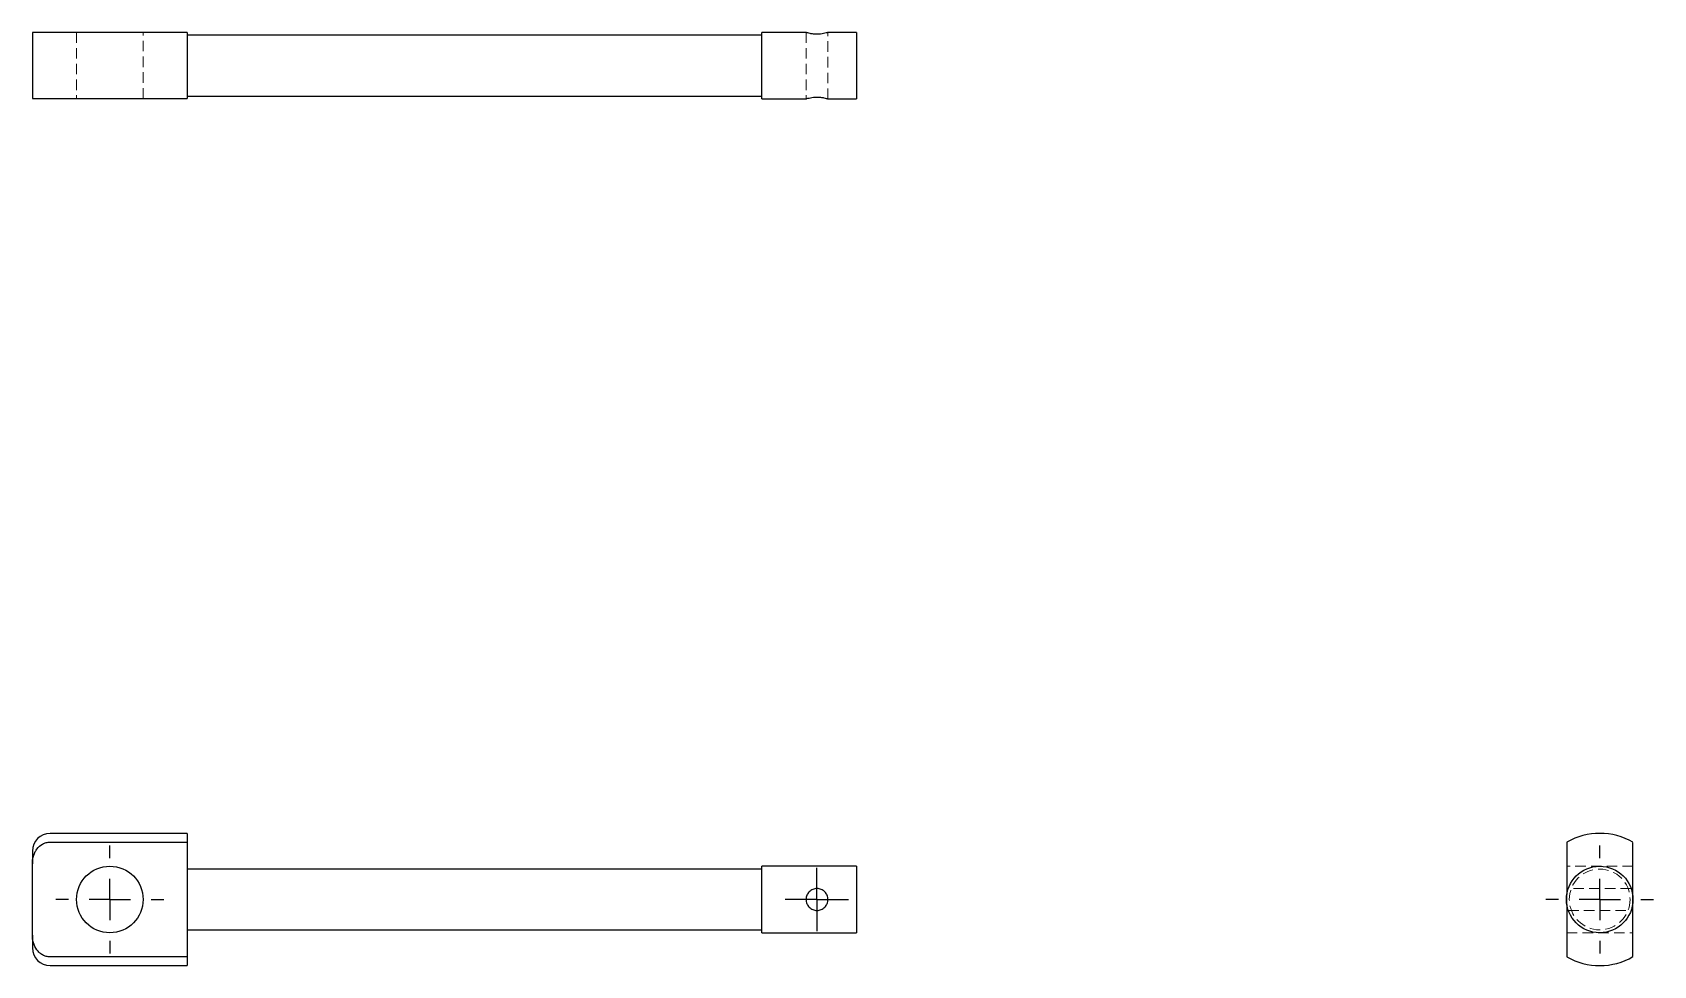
# Model space of a CAD drawing. Header units: millimetres. Extents: x 33 to 230, y 49 to 162.
import ezdxf

# ---------------------------------------------------------------- set-up
doc = ezdxf.new("R2010")
doc.units = ezdxf.units.MM
doc.linetypes.add('HIDDEN', pattern=[1.905, 1.27, -0.635])
doc.layers.add('10', color=7, linetype='Continuous')

# ---------------------------------------------------------------- blocks, each defined once
blk = doc.blocks.new('SW_CENTERMARKSYMBOL_0')
at = {"layer": '10', "color": 0}
for p, q in [((0, 2.5), (0, 3.83)), ((0, 0), (0, 2.5)), ((-2.5, 0), (-3.83, 0)), ((0, 0), (-2.5, 0)), ((0, 0), (0, -2.5)), ((0, 0), (2.5, 0)), ((2.5, 0), (3.83, 0)), ((0, -2.5), (0, -3.83))]:
    blk.add_line(p, q, dxfattribs=at)
blk = doc.blocks.new('SW_CENTERMARKSYMBOL_1')
at = {"layer": '10', "color": 0}
for p, q in [((0, 5), (0, 6.53)), ((0, 0), (0, 2.5)), ((-5, 0), (-6.53, 0)), ((0, 0), (-2.5, 0)), ((0, 0), (0, -2.5)), ((0, 0), (2.5, 0)), ((5, 0), (6.53, 0)), ((0, -5), (0, -6.53))]:
    blk.add_line(p, q, dxfattribs=at)
blk = doc.blocks.new('SW_CENTERMARKSYMBOL_2')
at = {"layer": '10', "color": 0}
for p, q in [((0, 5), (0, 6.53)), ((0, 0), (0, 2.5)), ((-5, 0), (-6.53, 0)), ((0, 0), (-2.5, 0)), ((0, 0), (0, -2.5)), ((0, 0), (2.5, 0)), ((5, 0), (6.53, 0)), ((0, -5), (0, -6.53))]:
    blk.add_line(p, q, dxfattribs=at)

msp = doc.modelspace()

# ---------------------------------------------------------------- linework, layer by layer
at = {"color": 7, "linetype": 'Continuous', "lineweight": 25}
for p, q in [((33.18, 162.03), (33.18, 154.02)), ((51.94, 162.03), (35.32, 162.03)), ((51.94, 162.03), (51.94, 154.02)), ((121.52, 161.68), (51.94, 161.68)), ((126.89, 162.03), (121.52, 162.03)), ((121.52, 158), (121.52, 162.03)), ((133, 162.03), (129.52, 162.03)), ((133, 162.03), (133, 158)), ((121.52, 153.97), (121.52, 158)), ((133, 158), (133, 153.97)), ((35.32, 154.02), (51.94, 154.02)), ((51.94, 154.32), (121.52, 154.32)), ((121.52, 153.97), (126.89, 153.97)), ((129.52, 153.97), (133, 153.97)), ((51.94, 65.01), (35.32, 65.01)), ((51.94, 65.01), (51.94, 63.95)), ((33.18, 62.87), (33.18, 61.31)), ((35.32, 63.95), (51.94, 63.95)), ((51.94, 63.95), (51.94, 50.05)), ((219.02, 63.95), (219.02, 57.59)), ((227.03, 50.08), (227.03, 63.92)), ((33.18, 52.69), (33.18, 61.31)), ((133, 61.03), (121.52, 61.03)), ((121.52, 52.97), (121.52, 61.03)), ((133, 61.03), (133, 52.97)), ((121.52, 60.68), (51.94, 60.68)), ((219.02, 56.41), (219.02, 50.05)), ((51.94, 53.32), (121.52, 53.32)), ((33.18, 52.69), (33.18, 51.13)), ((121.52, 52.97), (133, 52.97)), ((51.94, 50.05), (35.32, 50.05)), ((51.94, 50.05), (51.94, 48.99)), ((35.32, 48.99), (51.94, 48.99))]:
    msp.add_line(p, q, dxfattribs=at)
at = {"color": 7, "linetype": 'HIDDEN', "lineweight": 18}
for p, q in [((38.54, 162.03), (38.54, 154.02)), ((46.59, 154.02), (46.59, 162.03)), ((126.88, 162.03), (126.88, 153.97)), ((128.09, 161.81), (128.31, 161.81)), ((129.53, 153.97), (129.53, 162.03)), ((128.32, 154.19), (128.1, 154.19)), ((51.94, 63.92), (35.32, 63.92)), ((227.03, 61.03), (219.02, 61.03)), ((219.02, 57.59), (219.02, 56.41)), ((226.8, 58.33), (219.2, 58.33)), ((219.19, 55.67), (226.81, 55.67)), ((219.02, 52.97), (227.03, 52.97)), ((35.32, 50.08), (51.94, 50.08))]:
    msp.add_line(p, q, dxfattribs=at)
at = {"color": 7, "linetype": 'Continuous', "lineweight": 25}
for centre in [(42.56, 57), (223, 57)]:
    msp.add_circle(centre, 4.03, dxfattribs=at)
at = {"color": 7, "linetype": 'HIDDEN', "lineweight": 18}
msp.add_circle((223, 57), 3.68, dxfattribs=at)
at = {"color": 7, "linetype": 'Continuous', "lineweight": 25}
for centre, radius, start, end in [((35.32, 62.87), 2.14, 90, 180), ((223, 57), 8.01, 59.8229, 119.8233), ((35.32, 51.13), 2.14, 180, 270), ((223, 57), 8.01, 240.1767, 300.1771)]:
    msp.add_arc(centre, radius, start, end, dxfattribs=at)
for points, knots in [([(35.32, 162.03), (35.16, 162.03), (35.01, 162.03), (34.7, 162.03), (34.55, 162.03), (34.28, 162.03), (34.15, 162.03), (33.91, 162.03), (33.8, 162.03), (33.52, 162.03), (33.39, 162.03), (33.22, 162.03), (33.18, 162.03), (33.18, 162.03)], [0, 0, 0, 0, 0.125, 0.125, 0.25, 0.25, 0.375, 0.375, 0.5, 0.5, 0.75, 0.75, 1, 1, 1, 1]), ([(128.2, 161.8), (128.06, 161.8), (127.76, 161.82), (127.37, 161.89), (127.07, 161.96), (126.9, 162.02), (126.89, 162.02), (126.89, 162.02)], [0, 0, 0, 0, 0.20729, 0.426063, 0.636895, 0.840261, 1, 1, 1, 1]), ([(129.52, 162.02), (129.51, 162.02), (129.51, 162.02), (129.33, 161.96), (129.03, 161.88), (128.64, 161.81), (128.35, 161.8), (128.2, 161.8)], [0, 0, 0, 0, 0.153989, 0.373023, 0.586722, 0.79322, 1, 1, 1, 1]), ([(33.18, 154.02), (33.18, 154.02), (33.22, 154.02), (33.35, 154.02), (33.41, 154.02), (33.54, 154.02), (33.62, 154.02), (33.9, 154.02), (34.14, 154.02), (34.55, 154.02), (34.7, 154.02), (35.01, 154.02), (35.17, 154.02), (35.32, 154.02)], [0, 0, 0, 0, 0.25, 0.25, 0.375, 0.375, 0.5, 0.5, 0.75, 0.75, 0.875, 0.875, 1, 1, 1, 1]), ([(126.89, 153.98), (126.89, 153.98), (126.9, 153.98), (127.08, 154.04), (127.38, 154.12), (127.77, 154.19), (128.06, 154.19), (128.2, 154.2)], [0, 0, 0, 0, 0.153989, 0.373023, 0.586722, 0.79322, 1, 1, 1, 1]), ([(128.2, 154.2), (128.35, 154.19), (128.65, 154.18), (129.04, 154.11), (129.33, 154.04), (129.51, 153.98), (129.52, 153.98), (129.52, 153.98)], [0, 0, 0, 0, 0.20729, 0.426063, 0.636895, 0.840261, 1, 1, 1, 1]), ([(33.18, 61.31), (33.18, 61.62), (33.22, 61.94), (33.35, 62.39), (33.41, 62.54), (33.54, 62.83), (33.62, 62.96), (33.9, 63.35), (34.14, 63.56), (34.55, 63.79), (34.7, 63.85), (35.01, 63.93), (35.17, 63.95), (35.32, 63.95)], [0, 0, 0, 0, 0.25, 0.25, 0.375, 0.375, 0.5, 0.5, 0.75, 0.75, 0.875, 0.875, 1, 1, 1, 1]), ([(128.2, 58.33), (128.29, 58.33), (128.38, 58.32), (128.55, 58.28), (128.63, 58.26), (128.79, 58.19), (128.87, 58.15), (129.01, 58.06), (129.08, 58), (129.26, 57.82), (129.36, 57.67), (129.5, 57.35), (129.53, 57.17), (129.53, 56.91), (129.52, 56.82), (129.49, 56.65), (129.46, 56.57), (129.36, 56.33), (129.26, 56.18), (129.08, 56), (129.01, 55.95), (128.87, 55.85), (128.79, 55.81), (128.55, 55.71), (128.38, 55.67), (128.03, 55.67), (127.85, 55.71), (127.61, 55.81), (127.54, 55.85), (127.39, 55.95), (127.33, 56), (127.14, 56.18), (127.05, 56.33), (126.94, 56.57), (126.92, 56.65), (126.89, 56.82), (126.88, 56.91), (126.88, 57.18), (126.91, 57.35), (127.05, 57.67), (127.14, 57.82), (127.39, 58.06), (127.53, 58.16), (127.77, 58.26), (127.86, 58.28), (128.03, 58.32), (128.12, 58.33), (128.2, 58.33)], [0, 0, 0, 0, 0.03125, 0.03125, 0.0625, 0.0625, 0.09375, 0.09375, 0.125, 0.125, 0.1875, 0.1875, 0.25, 0.25, 0.28125, 0.28125, 0.3125, 0.3125, 0.375, 0.375, 0.40625, 0.40625, 0.4375, 0.4375, 0.5, 0.5, 0.5625, 0.5625, 0.59375, 0.59375, 0.625, 0.625, 0.6875, 0.6875, 0.71875, 0.71875, 0.75, 0.75, 0.8125, 0.8125, 0.875, 0.875, 0.9375, 0.9375, 0.96875, 0.96875, 1, 1, 1, 1]), ([(35.32, 50.05), (35.17, 50.05), (35.01, 50.07), (34.7, 50.15), (34.56, 50.21), (34.28, 50.36), (34.15, 50.45), (33.91, 50.66), (33.81, 50.78), (33.53, 51.17), (33.39, 51.46), (33.22, 52.06), (33.18, 52.38), (33.18, 52.69)], [0, 0, 0, 0, 0.125, 0.125, 0.25, 0.25, 0.375, 0.375, 0.5, 0.5, 0.75, 0.75, 1, 1, 1, 1])]:
    msp.add_open_spline(points, degree=3, knots=knots, dxfattribs=at)

# ---------------------------------------------------------------- block references
at = {"layer": '10'}
for name, p in [('SW_CENTERMARKSYMBOL_1', (42.56, 57)), ('SW_CENTERMARKSYMBOL_2', (223, 57)), ('SW_CENTERMARKSYMBOL_0', (128.2, 57))]:
    msp.add_blockref(name, p, dxfattribs=at)

doc.saveas('drawing.dxf')
